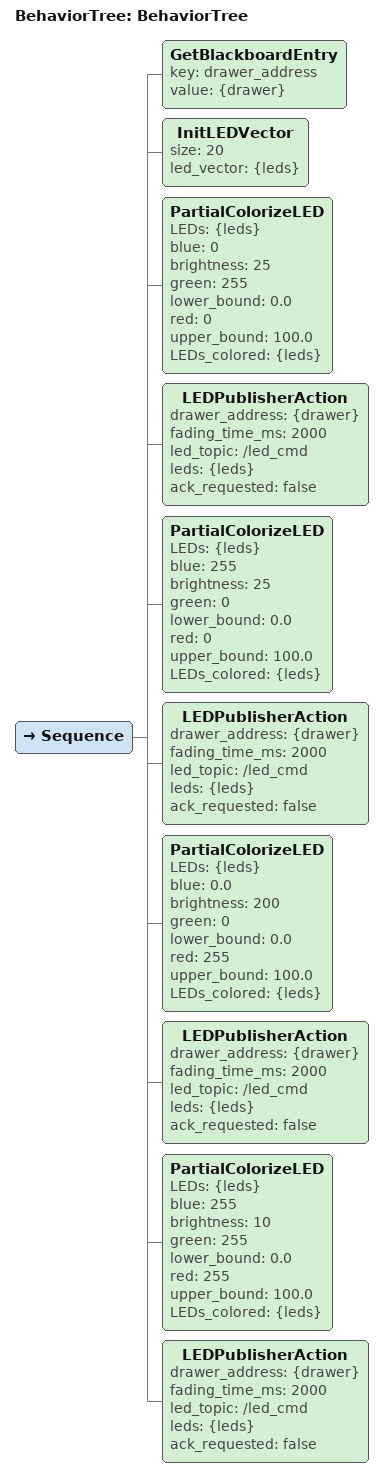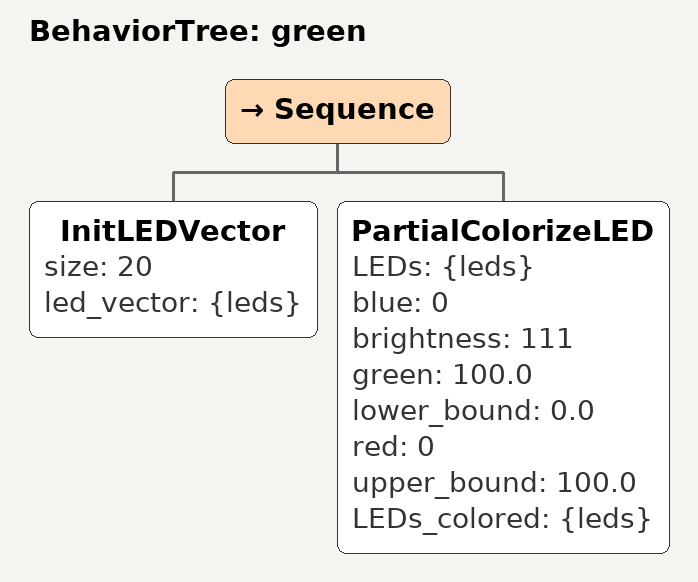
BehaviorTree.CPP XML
<?xml version="1.0" encoding="UTF-8"?>
<root BTCPP_format="4">
  <BehaviorTree ID="BehaviorTree">
    <Sequence>
      <GetBlackboardEntry key="drawer_address" value="{drawer}"/>
      <InitLEDVector size="20" led_vector="{leds}"/>
      <PartialColorizeLED LEDs="{leds}" blue="0" brightness="25" green="255" lower_bound="0.0" red="0" upper_bound="100.0" LEDs_colored="{leds}"/>
      <LEDPublisherAction drawer_address="{drawer}" fading_time_ms="2000" led_topic="/led_cmd" leds="{leds}" ack_requested="false"/>
      <PartialColorizeLED LEDs="{leds}" blue="255" brightness="25" green="0" lower_bound="0.0" red="0" upper_bound="100.0" LEDs_colored="{leds}"/>
      <LEDPublisherAction drawer_address="{drawer}" fading_time_ms="2000" led_topic="/led_cmd" leds="{leds}" ack_requested="false"/>
      <PartialColorizeLED LEDs="{leds}" blue="0.0" brightness="200" green="0" lower_bound="0.0" red="255" upper_bound="100.0" LEDs_colored="{leds}"/>
      <LEDPublisherAction drawer_address="{drawer}" fading_time_ms="2000" led_topic="/led_cmd" leds="{leds}" ack_requested="false"/>
      <PartialColorizeLED LEDs="{leds}" blue="255" brightness="10" green="255" lower_bound="0.0" red="255" upper_bound="100.0" LEDs_colored="{leds}"/>
      <LEDPublisherAction drawer_address="{drawer}" fading_time_ms="2000" led_topic="/led_cmd" leds="{leds}" ack_requested="false"/>
    </Sequence>
  </BehaviorTree>

  <BehaviorTree ID="green">
    <Sequence>
      <InitLEDVector size="20" led_vector="{leds}"/>
      <PartialColorizeLED LEDs="{leds}" blue="0" brightness="111" green="100.0" lower_bound="0.0" red="0" upper_bound="100.0" LEDs_colored="{leds}"/>
    </Sequence>
  </BehaviorTree>

</root>
